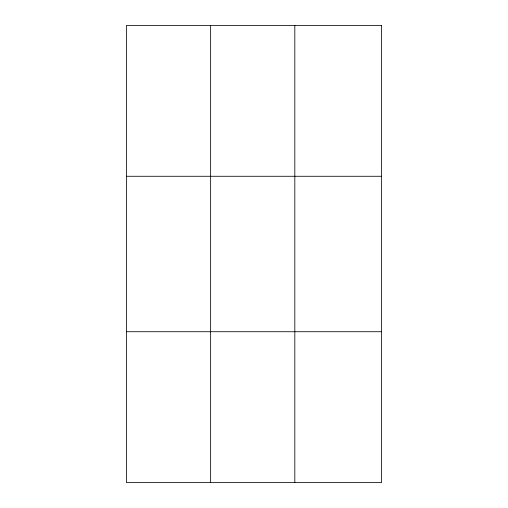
<?xml version="1.0" encoding="UTF-8"?>
<svg xmlns="http://www.w3.org/2000/svg" width="508" height="508" viewBox="0 0 508 508"><rect width="100%" height="100%" fill="white"/><g stroke="black" fill="none" stroke-linecap="round" stroke-linejoin="round"><path stroke-width="0.76" d="M210.636 25.4L210.636 482.6M294.818 25.4L294.818 482.6M126.448 176.276L381.552 176.276M126.448 331.724L381.552 331.724M381.552 25.4L381.552 482.6L126.448 482.6L126.448 25.4L381.552 25.4"/></g></svg>
